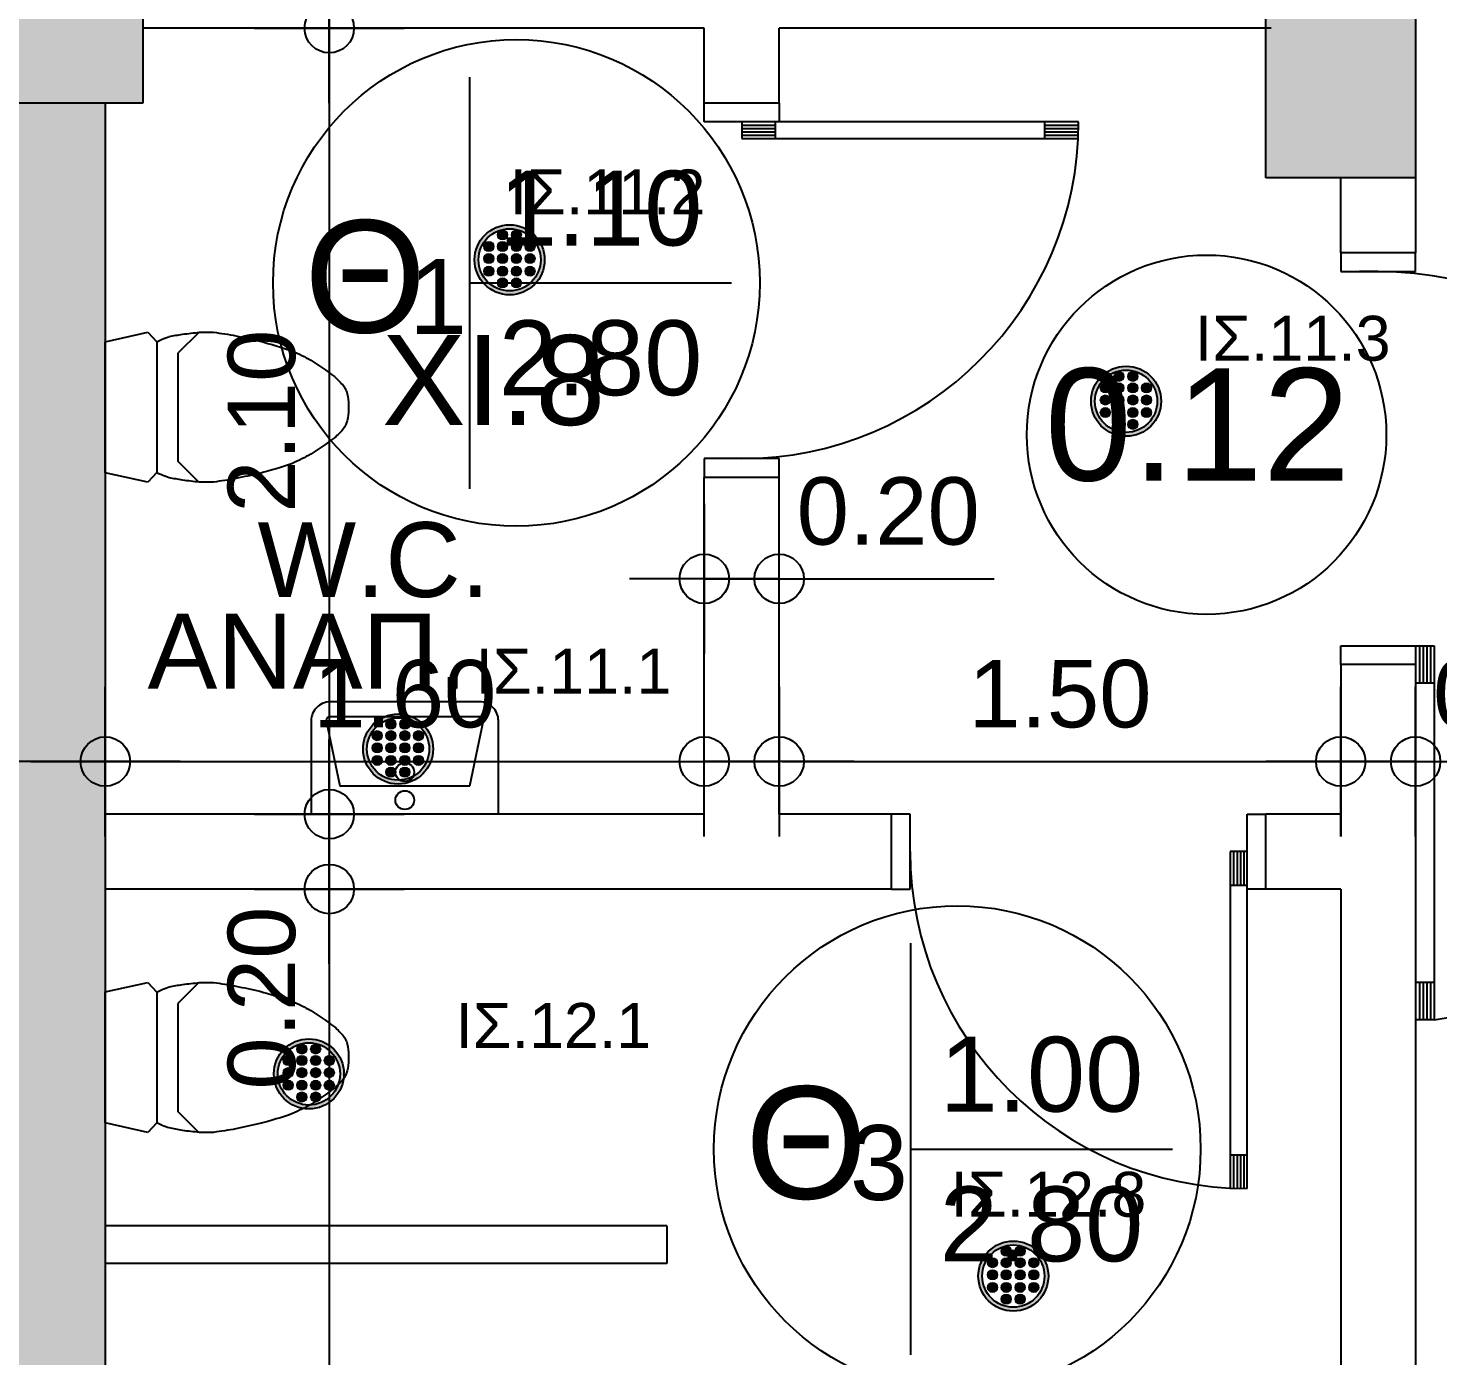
# Model space of a CAD drawing. Header units: metres. Extents: x 0 to 132, y -109 to 310.
# Drawn here: x 11.512 to 15.278, y 18.036 to 21.583 of the extents above; entities that cross this region are included whole.
import ezdxf
from ezdxf.enums import TextEntityAlignment as Align

# ---------------------------------------------------------------- set-up
doc = ezdxf.new("R2010")
doc.units = ezdxf.units.M
doc.header["$LTSCALE"] = 0.036
doc.layers.get('Defpoints').update_dxf_attribs({"color": 252})
for name, color, linetype in [('arxitektonika', 254, 'Continuous'), ('DIMBLK', 252, 'Continuous'), ('electext', 20, 'Continuous'), ('Epipla', 252, 'Continuous'), ('HLEK_FL001_SYMBOLS', 230, 'Continuous'), ('Parathira', 252, 'Continuous')]:
    doc.layers.add(name, color=color, linetype=linetype)
doc.styles.add('COMU-N', font='arial.ttf')
doc.styles.get("Standard").update_dxf_attribs({"font": 'arial.ttf'})
doc.dimstyles.new('CADWDOT', dxfattribs={"dimscale": 0.1, "dimtxt": 1.8, "dimasz": 0.08, "dimexe": 2, "dimexo": 0, "dimgap": 0.09, "dimtad": 0, "dimrnd": 0.001, "dimzin": 0, "dimdsep": 46, "dimtxsty": 'Standard', "dimblk1": 'ARTDIM', "dimblk2": 'ARTDIM', "dimsah": 1, "dimcen": 0.09, "dimdle": 0.05, "dimse1": 1, "dimse2": 1, "dimadec": 0, "dimazin": 0, "dimtfac": 1, "dimtmove": 0, "dimatfit": 3, "dimldrblk": 'ARTDIM', "dimfxl": 2, "dimtvp": 0.9999, "dimtolj": 1, "dimtzin": 0, "dimarcsym": 0})

# ---------------------------------------------------------------- blocks, each defined once
blk = doc.blocks.new('A$C30F022F0')
at = {"layer": 'Parathira'}
for p, q in [((-0.2, -0.2), (-0.2, -0.25)), ((0, -0.25), (0, -0.2)), ((-0.2, -0.25), (0, -0.25)), ((-0.1, -0.25), (-0.15, -0.25)), ((-0.2, -1.25), (0, -1.25)), ((-0.2, -1.3), (-0.2, -1.25)), ((0, -1.25), (0.05, -1.25)), ((0, -1.25), (0, -1.3)), ((0.01, -1.25), (0.01, -1.35)), ((0.02, -1.25), (0.02, -1.35)), ((0.03, -1.25), (0.03, -1.35)), ((0.04, -1.25), (0.04, -1.35)), ((0.05, -1.25), (0.05, -2.2498)), ((0.05, -1.35), (0, -1.35)), ((0.05, -2.15), (0, -2.15)), ((0.01, -2.15), (0.01, -2.2498)), ((0.02, -2.15), (0.02, -2.2498)), ((0.03, -2.15), (0.03, -2.2498)), ((0.04, -2.15), (0.04, -2.2498)), ((0.05, -2.2498), (0, -2.2498))]:
    blk.add_line(p, q, dxfattribs=at)
blk.add_arc((-0.1058, -1.256), 1.006, 278.9092, 89.67, dxfattribs=at)
blk = doc.blocks.new('A$C39E40ECA')
at = {"layer": 'Parathira'}
for p, q in [((0, 1), (0, 0.95)), ((0.2, 0.95), (0.2, 1)), ((0, 0.95), (0.2, 0.95)), ((-0.71, 0.077), (-0.7996, 0.077)), ((-0.71, 0.086), (-0.7993, 0.086)), ((0.1, 0.095), (-0.7989, 0.095)), ((-0.71, 0.095), (-0.71, 0.05)), ((0.01, 0.095), (0.01, 0.05)), ((0.1, 0.086), (0.01, 0.086)), ((0.1, 0.077), (0.01, 0.077)), ((0.1, 0.05), (0.1, 0.095)), ((-0.71, 0.059), (-0.8, 0.059)), ((-0.8, 0.05), (0.1, 0.05)), ((-0.71, 0.068), (-0.7998, 0.068)), ((0, 0.05), (0.2, 0.05)), ((0, 0), (0, 0.05)), ((0.1, 0.068), (0.01, 0.068)), ((0.1, 0.059), (0.01, 0.059)), ((0.2, 0.05), (0.2, 0))]:
    blk.add_line(p, q, dxfattribs=at)
blk.add_arc((0.1, 0.05), 0.9, 90, 180, dxfattribs=at)
blk = doc.blocks.new('A$C63F54236')
at = {"layer": 'Epipla'}
for p, q in [((0, 0.65), (-0.0135, 0.65)), ((0.0135, 0.65), (0, 0.65)), ((-0.2, 0.2499), (-0.144, 0.1936)), ((0.2, 0.2499), (0.144, 0.1936)), ((0.144, 0.1936), (-0.144, 0.1936)), ((-0.1749, 0.1375), (-0.2001, 0.1135)), ((-0.2001, 0.1135), (-0.175, 0)), ((0.1749, 0.1375), (-0.1749, 0.1375)), ((0.2001, 0.1135), (0.1749, 0.1375)), ((0.175, 0), (0.2001, 0.1135)), ((-0.175, 0), (0.175, 0))]:
    blk.add_line(p, q, dxfattribs=at)
for centre, radius, start, end in [((0.0095, 0.5223), 0.1325, 113.5158, 119.7223), ((0.0017, 0.5015), 0.1493, 95.8581, 107.5743), ((-0.0122, 0.4507), 0.201, 73.9357, 82.632), ((-0.0082, 0.5249), 0.1296, 60.2089, 66.553), ((0.5838, 0.1051), 0.8367, 142.7081, 147.9774), ((0.0553, 0.4986), 0.178, 128.7755, 140.4002), ((-0.1951, 0.3568), 0.3767, 42.6693, 48.155), ((-0.6395, 0.0666), 0.9044, 32.2198, 37.0946), ((0.7563, 0.0754), 1.001, 151.7723, 154.8817), ((-0.4244, 0.2421), 0.6297, 24.2013, 29.1447), ((0.8911, 0.1347), 1.1034, 160.6547, 165.4233), ((-1.2303, 0.0313), 1.4578, 15.1565, 18.7655), ((3.6947, -0.473), 3.9714, 167.1169, 168.0548), ((-2.6921, -0.2523), 2.9449, 11.7817, 13.0466), ((1.3013, 0.0857), 1.5151, 169.9942, 172.2813), ((-0.6437, 0.1882), 0.8498, 6.8232, 10.9013), ((0.2581, 0.2701), 0.4586, 177.608, 182.392), ((-0.2946, 0.2701), 0.495, 357.784, 2.216), ((0.9792, 0.3647), 1.1848, 185.5115, 187.6706), ((-1.2553, 0.3966), 1.4627, 352.5346, 354.2834), ((0.8678, 0.3808), 1.0769, 189.3117, 191.2555), ((-0.2569, 0.27), 0.4563, 347.4222, 352.0106), ((0.059, 0.2466), 0.2588, 197.0622, 201.4426), ((-0.027, 0.2178), 0.1683, 203.0373, 208.51), ((-0.1052, 0.2817), 0.315, 332.7649, 335.6878), ((-0.8352, 0.5177), 1.0808, 340.2234, 341.2719)]:
    blk.add_arc(centre, radius, start, end, dxfattribs=at)
blk = doc.blocks.new('A$C54A47229')
at = {"layer": 'Epipla'}
blk.add_line((-0.25, 0), (0.25, 0), dxfattribs=at)
for points in [[(-0.25, 0), (-0.25, -0.25, 0.414214), (-0.2, -0.3), (0.2, -0.3, 0.414214), (0.25, -0.25), (0.25, 0)], [(-0.1738, -0.0755), (-0.21, -0.25, 0.414214), (-0.2, -0.26), (0.2, -0.26, 0.414214), (0.21, -0.25), (0.1738, -0.0755)]]:
    blk.add_lwpolyline(points, format="xyb", dxfattribs=at)
blk.add_lwpolyline([(0.1738, -0.0755), (-0.1738, -0.0755)], dxfattribs=at)
for centre in [(0, -0.0375), (0, -0.1124)]:
    blk.add_circle(centre, 0.025, dxfattribs=at)
blk = doc.blocks.new('ARTDIM')
at = {"layer": 'DIMBLK'}
for p, q in [((0, -24.9975), (0, 24.9975)), ((-24.9975, 0), (24.9975, 0))]:
    blk.add_line(p, q, dxfattribs=at)
blk.add_circle((0, 0), 8.25, dxfattribs=at)
blk = doc.blocks.new('*D276')
at = {"layer": 'arxitektonika', "color": 0, "lineweight": -2}
for p, q in [((12.3165, 21.783), (12.3165, 22.3576)), ((12.3165, 21.591), (12.3165, 21.775))]:
    blk.add_line(p, q, dxfattribs=at)
at = {"layer": 'Defpoints', "color": 0, "transparency": 16777216}
for p in [(12.3165, 21.783), (13.3182, 21.783), (13.3182, 21.583)]:
    blk.add_point(p, dxfattribs=at)
at = {"layer": 'arxitektonika', "color": 0, "lineweight": -2, "xscale": 0.008, "yscale": 0.008, "zscale": 0.008}
for p, rotation in [((12.3165, 21.783), 90), ((12.3165, 21.583), 270)]:
    blk.add_blockref('ARTDIM', p, dxfattribs=dict(at, rotation=rotation))
at = {"layer": 'arxitektonika', "color": 0, "insert": (12.1365, 22.0743), "char_height": 0.18, "attachment_point": 5, "rotation": 90}
blk.add_mtext('\\A1;0.20', dxfattribs=at)
blk = doc.blocks.new('*D277')
at = {"layer": 'arxitektonika', "color": 0, "lineweight": -2}
blk.add_line((12.3165, 21.575), (12.3165, 19.491), dxfattribs=at)
at = {"layer": 'Defpoints', "color": 0, "transparency": 16777216}
for p in [(13.3182, 21.583), (12.3165, 19.483), (13.3182, 19.483)]:
    blk.add_point(p, dxfattribs=at)
at = {"layer": 'arxitektonika', "color": 0, "lineweight": -2, "xscale": 0.008, "yscale": 0.008, "zscale": 0.008}
for p, rotation in [((12.3165, 21.583), 90), ((12.3165, 19.483), 270)]:
    blk.add_blockref('ARTDIM', p, dxfattribs=dict(at, rotation=rotation))
at = {"layer": 'arxitektonika', "color": 0, "insert": (12.1365, 20.533), "char_height": 0.18, "attachment_point": 5, "rotation": 90}
blk.add_mtext('\\A1;2.10', dxfattribs=at)
blk = doc.blocks.new('*D278')
at = {"layer": 'arxitektonika', "color": 0, "lineweight": -2}
for p, q in [((12.3165, 19.475), (12.3165, 19.291)), ((12.3165, 19.283), (12.3165, 18.7084))]:
    blk.add_line(p, q, dxfattribs=at)
at = {"layer": 'Defpoints', "color": 0, "transparency": 16777216}
for p in [(13.3182, 19.483), (12.3165, 19.283), (13.3182, 19.283)]:
    blk.add_point(p, dxfattribs=at)
at = {"layer": 'arxitektonika', "color": 0, "lineweight": -2, "xscale": 0.008, "yscale": 0.008, "zscale": 0.008}
for p, rotation in [((12.3165, 19.483), 90), ((12.3165, 19.283), 270)]:
    blk.add_blockref('ARTDIM', p, dxfattribs=dict(at, rotation=rotation))
at = {"layer": 'arxitektonika', "color": 0, "insert": (12.1365, 18.9917), "char_height": 0.18, "attachment_point": 5, "rotation": 90}
blk.add_mtext('\\A1;0.20', dxfattribs=at)
blk = doc.blocks.new('*D279')
at = {"layer": 'arxitektonika', "color": 0, "lineweight": -2}
blk.add_line((12.3165, 19.275), (12.3165, 14.491), dxfattribs=at)
at = {"layer": 'Defpoints', "color": 0, "transparency": 16777216}
for p in [(12.7682, 19.283), (12.3165, 14.483), (12.7682, 14.483)]:
    blk.add_point(p, dxfattribs=at)
at = {"layer": 'arxitektonika', "color": 0, "lineweight": -2, "xscale": 0.008, "yscale": 0.008, "zscale": 0.008}
for p, rotation in [((12.3165, 19.283), 90), ((12.3165, 14.483), 270)]:
    blk.add_blockref('ARTDIM', p, dxfattribs=dict(at, rotation=rotation))
at = {"layer": 'arxitektonika', "color": 0, "insert": (12.1365, 16.883), "char_height": 0.18, "attachment_point": 5, "rotation": 90}
blk.add_mtext('\\A1;4.80', dxfattribs=at)
blk = doc.blocks.new('*D285')
at = {"layer": 'arxitektonika', "color": 0, "lineweight": -2}
for p, q in [((11.4182, 19.6237), (10.8436, 19.6237)), ((11.7102, 19.6237), (11.4262, 19.6237))]:
    blk.add_line(p, q, dxfattribs=at)
at = {"layer": 'Defpoints', "color": 0, "transparency": 16777216}
for p in [(11.4182, 19.6237), (11.4182, 19.3974), (11.7182, 19.3974)]:
    blk.add_point(p, dxfattribs=at)
at = {"layer": 'arxitektonika', "color": 0, "lineweight": -2, "xscale": 0.008, "yscale": 0.008, "zscale": 0.008, "rotation": 180}
blk.add_blockref('ARTDIM', (11.4182, 19.6237), dxfattribs=at)
at = {"layer": 'arxitektonika', "color": 0, "lineweight": -2, "xscale": 0.008, "yscale": 0.008, "zscale": 0.008}
blk.add_blockref('ARTDIM', (11.7182, 19.6237), dxfattribs=at)
at = {"layer": 'arxitektonika', "color": 0, "insert": (11.1269, 19.8037), "char_height": 0.18, "attachment_point": 5}
blk.add_mtext('\\A1;0.30', dxfattribs=at)
blk = doc.blocks.new('*D286')
at = {"layer": 'arxitektonika', "color": 0, "lineweight": -2}
blk.add_line((11.7262, 19.6237), (13.3102, 19.6237), dxfattribs=at)
at = {"layer": 'Defpoints', "color": 0, "transparency": 16777216}
for p in [(13.3182, 19.6237), (11.7182, 19.3974), (13.3182, 19.3974)]:
    blk.add_point(p, dxfattribs=at)
at = {"layer": 'arxitektonika', "color": 0, "lineweight": -2, "xscale": 0.008, "yscale": 0.008, "zscale": 0.008, "rotation": 180}
blk.add_blockref('ARTDIM', (11.7182, 19.6237), dxfattribs=at)
at = {"layer": 'arxitektonika', "color": 0, "lineweight": -2, "xscale": 0.008, "yscale": 0.008, "zscale": 0.008}
blk.add_blockref('ARTDIM', (13.3182, 19.6237), dxfattribs=at)
at = {"layer": 'arxitektonika', "color": 0, "insert": (12.5182, 19.8037), "char_height": 0.18, "attachment_point": 5}
blk.add_mtext('\\A1;1.60', dxfattribs=at)
blk = doc.blocks.new('*D287')
at = {"layer": 'arxitektonika', "color": 0, "lineweight": -2}
for p, q in [((13.3262, 20.1119), (13.5102, 20.1119)), ((13.5182, 20.1119), (14.0927, 20.1119))]:
    blk.add_line(p, q, dxfattribs=at)
at = {"layer": 'Defpoints', "color": 0, "transparency": 16777216}
for p in [(13.5182, 20.1119), (13.3182, 19.8856), (13.5182, 19.8856)]:
    blk.add_point(p, dxfattribs=at)
at = {"layer": 'arxitektonika', "color": 0, "lineweight": -2, "xscale": 0.008, "yscale": 0.008, "zscale": 0.008, "rotation": 180}
blk.add_blockref('ARTDIM', (13.3182, 20.1119), dxfattribs=at)
at = {"layer": 'arxitektonika', "color": 0, "lineweight": -2, "xscale": 0.008, "yscale": 0.008, "zscale": 0.008}
blk.add_blockref('ARTDIM', (13.5182, 20.1119), dxfattribs=at)
at = {"layer": 'arxitektonika', "color": 0, "insert": (13.8095, 20.2919), "char_height": 0.18, "attachment_point": 5}
blk.add_mtext('\\A1;0.20', dxfattribs=at)
blk = doc.blocks.new('*D288')
at = {"layer": 'arxitektonika', "color": 0, "lineweight": -2}
for p, q in [((15.0262, 19.6237), (15.2102, 19.6237)), ((15.2182, 19.6237), (15.7927, 19.6237))]:
    blk.add_line(p, q, dxfattribs=at)
at = {"layer": 'Defpoints', "color": 0, "transparency": 16777216}
for p in [(15.2182, 19.6237), (15.0182, 19.3974), (15.2182, 19.3974)]:
    blk.add_point(p, dxfattribs=at)
at = {"layer": 'arxitektonika', "color": 0, "lineweight": -2, "xscale": 0.008, "yscale": 0.008, "zscale": 0.008, "rotation": 180}
blk.add_blockref('ARTDIM', (15.0182, 19.6237), dxfattribs=at)
at = {"layer": 'arxitektonika', "color": 0, "lineweight": -2, "xscale": 0.008, "yscale": 0.008, "zscale": 0.008}
blk.add_blockref('ARTDIM', (15.2182, 19.6237), dxfattribs=at)
at = {"layer": 'arxitektonika', "color": 0, "insert": (15.5095, 19.8037), "char_height": 0.18, "attachment_point": 5}
blk.add_mtext('\\A1;0.20', dxfattribs=at)
blk = doc.blocks.new('*D289')
at = {"layer": 'arxitektonika', "color": 0, "lineweight": -2}
blk.add_line((13.5262, 19.6237), (15.0102, 19.6237), dxfattribs=at)
at = {"layer": 'Defpoints', "color": 0, "transparency": 16777216}
for p in [(15.0182, 19.6237), (13.5182, 19.483), (15.0182, 19.483)]:
    blk.add_point(p, dxfattribs=at)
at = {"layer": 'arxitektonika', "color": 0, "lineweight": -2, "xscale": 0.008, "yscale": 0.008, "zscale": 0.008, "rotation": 180}
blk.add_blockref('ARTDIM', (13.5182, 19.6237), dxfattribs=at)
at = {"layer": 'arxitektonika', "color": 0, "lineweight": -2, "xscale": 0.008, "yscale": 0.008, "zscale": 0.008}
blk.add_blockref('ARTDIM', (15.0182, 19.6237), dxfattribs=at)
at = {"layer": 'arxitektonika', "color": 0, "insert": (14.2682, 19.8037), "char_height": 0.18, "attachment_point": 5}
blk.add_mtext('\\A1;1.50', dxfattribs=at)
blk = doc.blocks.new('led downlight 26W xoneyto 18cm')
at = {"layer": 'HLEK_FL001_SYMBOLS'}
h = blk.add_hatch(color=256, dxfattribs=at)
h.paths.add_polyline_path([(45.0105, 62.6523, 1), (45.1976, 62.6523, 1)])
h.paths.add_polyline_path([(45.1872, 62.6523, 1), (45.0209, 62.6523, 1)], flags=16)
at = {"layer": 'HLEK_FL001_SYMBOLS', "linetype": 'Continuous', "lineweight": 0}
h = blk.add_hatch(color=11, dxfattribs=at)
h.dxf.hatch_style = 1
h.paths.add_polyline_path([(45.0985, 62.7188, 1), (45.0716, 62.7188, 1)])
h = blk.add_hatch(color=11, dxfattribs=at)
h.dxf.hatch_style = 1
h.paths.add_polyline_path([(45.1355, 62.7188, 1), (45.1087, 62.7188, 1)])
h = blk.add_hatch(color=11, dxfattribs=at)
h.dxf.hatch_style = 1
h.paths.add_polyline_path([(45.062, 62.688, 1), (45.0351, 62.688, 1)])
h = blk.add_hatch(color=11, dxfattribs=at)
h.dxf.hatch_style = 1
h.paths.add_polyline_path([(45.0985, 62.688, 1), (45.0716, 62.688, 1)])
h = blk.add_hatch(color=11, dxfattribs=at)
h.dxf.hatch_style = 1
h.paths.add_polyline_path([(45.1355, 62.688, 1), (45.1087, 62.688, 1)])
h = blk.add_hatch(color=11, dxfattribs=at)
h.dxf.hatch_style = 1
h.paths.add_polyline_path([(45.172, 62.688, 1), (45.1452, 62.688, 1)])
h = blk.add_hatch(color=11, dxfattribs=at)
h.dxf.hatch_style = 1
h.paths.add_polyline_path([(45.062, 62.6556, 1), (45.0351, 62.6556, 1)])
h = blk.add_hatch(color=11, dxfattribs=at)
h.dxf.hatch_style = 1
h.paths.add_polyline_path([(45.0985, 62.6556, 1), (45.0716, 62.6556, 1)])
h = blk.add_hatch(color=11, dxfattribs=at)
h.dxf.hatch_style = 1
h.paths.add_polyline_path([(45.1355, 62.6556, 1), (45.1087, 62.6556, 1)])
h = blk.add_hatch(color=11, dxfattribs=at)
h.dxf.hatch_style = 1
h.paths.add_polyline_path([(45.172, 62.6556, 1), (45.1452, 62.6556, 1)])
h = blk.add_hatch(color=11, dxfattribs=at)
h.dxf.hatch_style = 1
h.paths.add_polyline_path([(45.062, 62.6219, 1), (45.0351, 62.6219, 1)])
h = blk.add_hatch(color=11, dxfattribs=at)
h.dxf.hatch_style = 1
h.paths.add_polyline_path([(45.0985, 62.6219, 1), (45.0716, 62.6219, 1)])
h = blk.add_hatch(color=11, dxfattribs=at)
h.dxf.hatch_style = 1
h.paths.add_polyline_path([(45.1355, 62.6219, 1), (45.1087, 62.6219, 1)])
h = blk.add_hatch(color=11, dxfattribs=at)
h.dxf.hatch_style = 1
h.paths.add_polyline_path([(45.172, 62.6219, 1), (45.1452, 62.6219, 1)])
h = blk.add_hatch(color=11, dxfattribs=at)
h.dxf.hatch_style = 1
h.paths.add_polyline_path([(45.0985, 62.5906, 1), (45.0716, 62.5906, 1)])
h = blk.add_hatch(color=11, dxfattribs=at)
h.dxf.hatch_style = 1
h.paths.add_polyline_path([(45.1355, 62.5906, 1), (45.1087, 62.5906, 1)])
at = {"layer": 'HLEK_FL001_SYMBOLS'}
for radius in [0.0936, 0.0831]:
    blk.add_circle((45.1041, 62.6523), radius, dxfattribs=at)
at = {"layer": 'HLEK_FL001_SYMBOLS', "linetype": 'Continuous', "lineweight": 0}
for centre in [(45.0851, 62.7188), (45.1221, 62.7188), (45.0486, 62.688), (45.0851, 62.688), (45.1221, 62.688), (45.1586, 62.688), (45.0486, 62.6556), (45.0851, 62.6556), (45.1221, 62.6556), (45.1586, 62.6556), (45.0486, 62.6219), (45.0851, 62.6219), (45.1221, 62.6219), (45.1586, 62.6219), (45.0851, 62.5906), (45.1221, 62.5906)]:
    blk.add_circle(centre, 0.0134, dxfattribs=at)

msp = doc.modelspace()

# ---------------------------------------------------------------- hatches: boundary and pattern name
at = {"layer": 'arxitektonika'}
for points in [[(11.8182, 21.783), (11.4182, 21.783), (11.4182, 21.383), (11.8182, 21.383)], [(14.8182, 21.183), (15.2182, 21.183), (15.2182, 21.783), (14.8182, 21.783)], [(11.4182, 14.583), (11.7182, 14.583), (11.7182, 21.383), (11.4182, 21.383)]]:
    msp.add_hatch(color=256, dxfattribs=at).paths.add_polyline_path(points)

# ---------------------------------------------------------------- linework, layer by layer
for p, q in [((11.8182, 21.783), (11.8182, 21.383)), ((14.8182, 21.183), (14.8182, 21.783)), ((15.2182, 21.783), (15.2182, 21.183)), ((13.3182, 21.583), (11.8182, 21.583)), ((13.3182, 21.383), (13.3182, 21.583)), ((14.8327, 21.583), (13.5182, 21.583)), ((13.5182, 21.383), (13.5182, 21.583)), ((12.6912, 21.4524), (12.6912, 20.3524)), ((11.8182, 21.383), (11.4182, 21.383)), ((11.7182, 21.383), (11.7182, 14.583)), ((13.5182, 21.383), (13.3182, 21.383)), ((15.2182, 21.183), (14.8182, 21.183)), ((15.0182, 20.983), (15.0182, 21.183)), ((15.2182, 21.183), (15.2182, 20.983)), ((15.2182, 20.983), (15.0182, 20.983)), ((12.6912, 20.9024), (13.3912, 20.9024)), ((13.3182, 19.483), (13.3182, 20.383)), ((13.5182, 20.383), (13.3182, 20.383)), ((13.5182, 19.483), (13.5182, 20.383)), ((15.2182, 19.883), (15.0182, 19.883)), ((15.0182, 19.883), (15.0182, 19.483)), ((15.2182, 19.883), (15.2182, 14.783)), ((13.3182, 19.483), (11.7182, 19.483)), ((13.8182, 19.483), (13.5182, 19.483)), ((13.8182, 19.283), (13.8182, 19.483)), ((15.0182, 19.483), (14.8182, 19.483)), ((14.8182, 19.283), (14.8182, 19.483)), ((13.8182, 19.283), (11.7182, 19.283)), ((15.0182, 19.283), (14.8182, 19.283)), ((15.0182, 19.283), (15.0182, 14.783)), ((13.869, 19.1383), (13.869, 18.0383)), ((13.869, 18.5883), (14.569, 18.5883)), ((13.2182, 18.383), (11.7182, 18.383)), ((13.2182, 18.383), (13.2182, 18.283)), ((13.2182, 18.283), (11.7182, 18.283))]:
    msp.add_line(p, q, dxfattribs=at)
for centre, radius in [((12.8162, 20.9024), 0.65), ((14.6599, 20.4969), 0.48), ((13.994, 18.5883), 0.65)]:
    msp.add_circle(centre, radius, dxfattribs=at)

# ---------------------------------------------------------------- block references
for name, p, rotation in [('A$C39E40ECA', (13.5182, 21.383), 180), ('A$C54A47229', (12.5182, 19.483), 180), ('A$C39E40ECA', (14.8182, 19.283), 90)]:
    msp.add_blockref(name, p, dxfattribs=dict(at, rotation=rotation))
msp.add_blockref('A$C30F022F0', (15.2182, 21.183), dxfattribs=at)
at = {"layer": 'arxitektonika', "xscale": -1, "rotation": 270}
for p in [(11.7182, 20.5704), (11.7182, 18.833)]:
    msp.add_blockref('A$C63F54236', p, dxfattribs=at)
at = {"layer": 'HLEK_FL001_SYMBOLS', "linetype": 'Continuous', "lineweight": 0}
for p in [(-32.3059, -41.6882), (-30.6592, -42.066), (-32.6039, -42.9952), (-32.842, -43.8632), (-30.9604, -44.4033)]:
    msp.add_blockref('led downlight 26W xoneyto 18cm', p, dxfattribs=at)

# ---------------------------------------------------------------- texts
at = {"layer": 'arxitektonika', "style": 'COMU-N'}
for s, height, p in [('Θ', 0.3, (12.2495, 20.7698)), ('1', 0.2, (12.5292, 20.7664)), ('0.12', 0.3, (14.2276, 20.3745)), ('W.C.', 0.2, (12.1246, 20.0632)), ('ΑΝΑΠ.', 0.2, (11.831, 19.8184)), ('Θ', 0.3, (13.4273, 18.4557)), ('3', 0.2, (13.7069, 18.4523))]:
    msp.add_text(s, height=height, dxfattribs=at).set_placement(p)
at = {"layer": 'arxitektonika', "linetype": 'ByBlock', "style": 'COMU-N'}
for tag, text, p in [('1.10', '0.90', (13.0412, 21.0024)), ('2.80', '2.20', (13.0412, 20.6024)), ('1.00', '0.90', (14.219, 18.6883)), ('2.80', '2.20', (14.219, 18.2883))]:
    msp.add_attdef(tag, text=text, height=0.2, dxfattribs=at).set_placement(p, align=Align.CENTER)
at = {"layer": 'electext'}
msp.add_text('XI.8', height=0.24, dxfattribs=at).set_placement((12.4572, 20.5229))
at = {"layer": 'electext', "char_height": 0.12, "attachment_point": 1}
for s, width, insert in [('ΙΣ.11.2', 0.593037, (12.7982, 21.2055)), ('ΙΣ.11.3', 0.031487, (14.6284, 20.8146)), ('ΙΣ.11.1', 0.611106, (12.7071, 19.9254)), ('ΙΣ.12.1', 0.317292, (12.6534, 18.9785)), ('ΙΣ.12.8', 0.387579, (13.9759, 18.5275))]:
    msp.add_mtext_dynamic_manual_height_columns(s, width=width, gutter_width=0.6, heights=[0], dxfattribs=dict(at, insert=insert))

# ---------------------------------------------------------------- dimensions: what is measured, and where the dimension line sits
at = {"layer": 'arxitektonika'}
for base, p1, p2, picture, middle in [((12.3165, 21.783), (13.3182, 21.583), (13.3182, 21.783), '*D276', (12.1365, 22.0743)), ((12.3165, 19.483), (13.3182, 21.583), (13.3182, 19.483), '*D277', (12.1365, 20.533)), ((12.3165, 19.283), (13.3182, 19.483), (13.3182, 19.283), '*D278', (12.1365, 18.9917)), ((12.3165, 14.483), (12.7682, 19.283), (12.7682, 14.483), '*D279', (12.1365, 16.883))]:
    dim = msp.add_linear_dim(base=base, p1=p1, p2=p2, angle=90, dimstyle='CADWDOT', dxfattribs=at)
    dim.commit()
    dim.dimension.update_dxf_attribs({"geometry": picture, "text_midpoint": middle})
for base, p1, p2, picture, middle in [((13.5182, 20.1119), (13.3182, 19.8856), (13.5182, 19.8856), '*D287', (13.8095, 20.2919)), ((11.4182, 19.6237), (11.7182, 19.3974), (11.4182, 19.3974), '*D285', (11.1269, 19.8037)), ((13.3182, 19.6237), (11.7182, 19.3974), (13.3182, 19.3974), '*D286', (12.5182, 19.8037)), ((15.0182, 19.6237), (13.5182, 19.483), (15.0182, 19.483), '*D289', (14.2682, 19.8037)), ((15.2182, 19.6237), (15.0182, 19.3974), (15.2182, 19.3974), '*D288', (15.5095, 19.8037))]:
    dim = msp.add_linear_dim(base=base, p1=p1, p2=p2, dimstyle='CADWDOT', dxfattribs=at)
    dim.commit()
    dim.dimension.update_dxf_attribs({"geometry": picture, "text_midpoint": middle})

doc.saveas('drawing.dxf')
